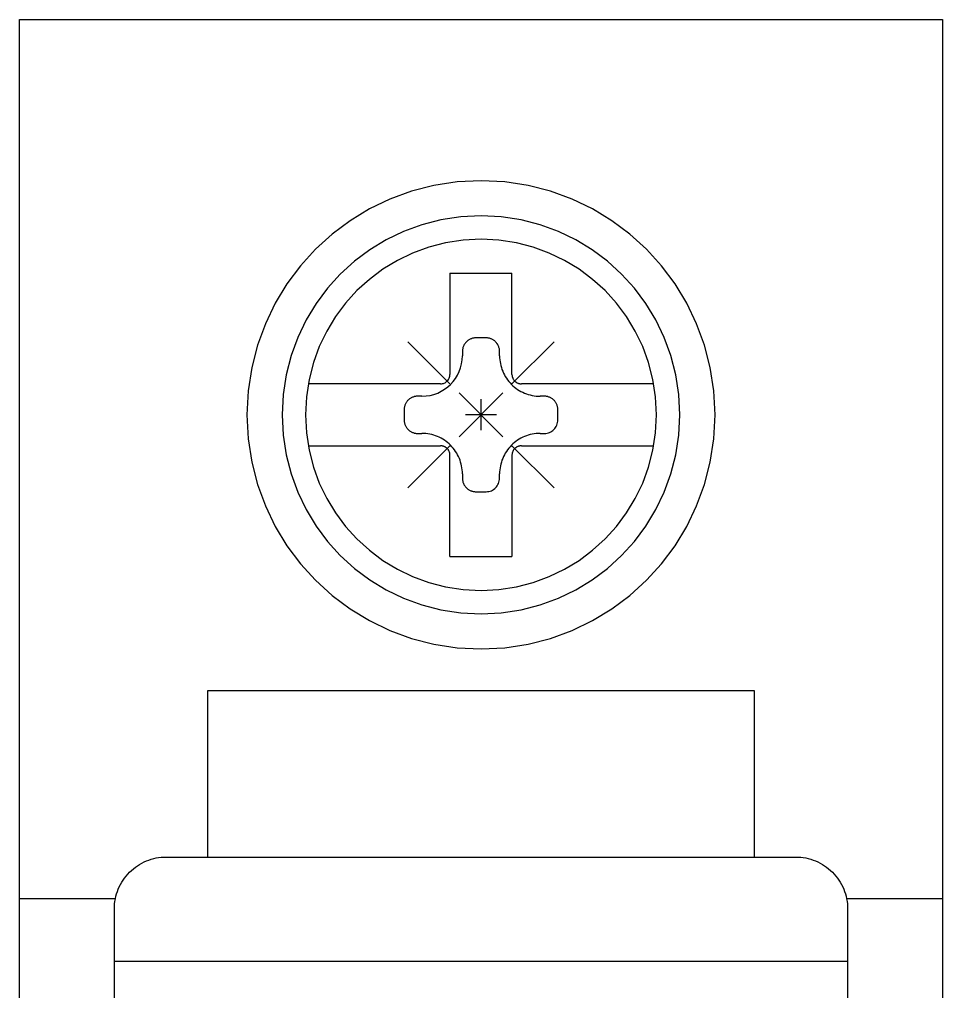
# Model space of a CAD drawing. Header units: millimetres. Extents: x 173893 to 258446, y -176540 to -123824.
# Drawn here: x 192800.99 to 192818.97, y -161945.67 to -161926.75 of the extents above; entities that cross this region are included whole.
import ezdxf

# ---------------------------------------------------------------- set-up
doc = ezdxf.new("R2010")
doc.units = ezdxf.units.MM
doc.header["$LTSCALE"] = 3

msp = doc.modelspace()

# ---------------------------------------------------------------- linework, layer by layer
for p, q in [((192800.995, -162006.235), (192800.995, -161926.754)), ((192800.995, -161926.754), (192818.967, -161926.754)), ((192818.967, -161926.754), (192818.967, -162006.235)), ((192809.515, -161929.916), (192809.062, -161929.985)), ((192809.981, -161929.892), (192809.515, -161929.916)), ((192810.446, -161929.916), (192809.981, -161929.892)), ((192809.981, -161929.892), (192809.981, -161929.892)), ((192810.899, -161929.985), (192810.446, -161929.916)), ((192808.626, -161930.097), (192808.207, -161930.25)), ((192809.062, -161929.985), (192808.626, -161930.097)), ((192811.335, -161930.097), (192810.899, -161929.985)), ((192811.754, -161930.25), (192811.335, -161930.097)), ((192808.207, -161930.25), (192807.809, -161930.442)), ((192812.152, -161930.442), (192811.754, -161930.25)), ((192807.809, -161930.442), (192807.433, -161930.67)), ((192812.528, -161930.67), (192812.152, -161930.442)), ((192807.433, -161930.67), (192807.082, -161930.933)), ((192809.2, -161930.654), (192808.829, -161930.75)), ((192809.585, -161930.596), (192809.2, -161930.654)), ((192809.981, -161930.576), (192809.585, -161930.596)), ((192810.376, -161930.596), (192809.981, -161930.576)), ((192809.981, -161930.576), (192809.981, -161930.576)), ((192810.761, -161930.654), (192810.376, -161930.596)), ((192811.132, -161930.75), (192810.761, -161930.654)), ((192812.879, -161930.933), (192812.528, -161930.67)), ((192808.473, -161930.88), (192808.134, -161931.043)), ((192808.829, -161930.75), (192808.473, -161930.88)), ((192811.488, -161930.88), (192811.132, -161930.75)), ((192811.826, -161931.043), (192811.488, -161930.88)), ((192807.082, -161930.933), (192806.759, -161931.227)), ((192808.134, -161931.043), (192807.815, -161931.237)), ((192809.631, -161931.049), (192809.292, -161931.101)), ((192809.981, -161931.031), (192809.631, -161931.049)), ((192810.33, -161931.049), (192809.981, -161931.031)), ((192809.981, -161931.031), (192809.981, -161931.031)), ((192810.669, -161931.101), (192810.33, -161931.049)), ((192812.146, -161931.237), (192811.826, -161931.043)), ((192813.202, -161931.227), (192812.879, -161930.933)), ((192806.759, -161931.227), (192806.465, -161931.55)), ((192807.815, -161931.237), (192807.517, -161931.46)), ((192808.964, -161931.185), (192808.65, -161931.3)), ((192809.292, -161931.101), (192808.964, -161931.185)), ((192810.997, -161931.185), (192810.669, -161931.101)), ((192811.311, -161931.3), (192810.997, -161931.185)), ((192812.444, -161931.46), (192812.146, -161931.237)), ((192813.496, -161931.55), (192813.202, -161931.227)), ((192808.352, -161931.444), (192808.07, -161931.615)), ((192808.65, -161931.3), (192808.352, -161931.444)), ((192811.609, -161931.444), (192811.311, -161931.3)), ((192811.891, -161931.615), (192811.609, -161931.444)), ((192806.465, -161931.55), (192806.202, -161931.901)), ((192807.517, -161931.46), (192807.242, -161931.71)), ((192808.07, -161931.615), (192807.807, -161931.812)), ((192812.154, -161931.812), (192811.891, -161931.615)), ((192812.719, -161931.71), (192812.444, -161931.46)), ((192813.759, -161931.901), (192813.496, -161931.55)), ((192807.242, -161931.71), (192806.992, -161931.985)), ((192807.807, -161931.812), (192807.564, -161932.032)), ((192809.377, -161931.691), (192809.377, -161933.663)), ((192809.377, -161931.691), (192810.584, -161931.691)), ((192810.584, -161933.663), (192810.584, -161931.691)), ((192812.397, -161932.032), (192812.154, -161931.812)), ((192812.969, -161931.985), (192812.719, -161931.71)), ((192806.202, -161931.901), (192805.974, -161932.277)), ((192806.992, -161931.985), (192806.769, -161932.283)), ((192813.192, -161932.283), (192812.969, -161931.985)), ((192813.987, -161932.277), (192813.759, -161931.901)), ((192807.564, -161932.032), (192807.344, -161932.275)), ((192812.617, -161932.275), (192812.397, -161932.032)), ((192805.974, -161932.277), (192805.782, -161932.675)), ((192806.769, -161932.283), (192806.575, -161932.602)), ((192807.344, -161932.275), (192807.147, -161932.538)), ((192812.814, -161932.538), (192812.617, -161932.275)), ((192813.386, -161932.602), (192813.192, -161932.283)), ((192814.179, -161932.675), (192813.987, -161932.277)), ((192807.147, -161932.538), (192806.976, -161932.82)), ((192812.985, -161932.82), (192812.814, -161932.538)), ((192805.782, -161932.675), (192805.629, -161933.093)), ((192806.575, -161932.602), (192806.412, -161932.941)), ((192813.549, -161932.941), (192813.386, -161932.602)), ((192814.332, -161933.094), (192814.179, -161932.675)), ((192806.412, -161932.941), (192806.282, -161933.297)), ((192806.976, -161932.82), (192806.832, -161933.118)), ((192809.805, -161932.963), (192809.793, -161932.967)), ((192809.817, -161932.96), (192809.805, -161932.963)), ((192809.83, -161932.957), (192809.817, -161932.96)), ((192809.842, -161932.955), (192809.83, -161932.957)), ((192809.855, -161932.953), (192809.842, -161932.955)), ((192809.868, -161932.952), (192809.855, -161932.953)), ((192809.881, -161932.952), (192809.868, -161932.952)), ((192810.08, -161932.952), (192809.881, -161932.952)), ((192809.881, -161932.952), (192809.881, -161932.952)), ((192810.093, -161932.952), (192810.08, -161932.952)), ((192810.106, -161932.953), (192810.093, -161932.952)), ((192810.119, -161932.955), (192810.106, -161932.953)), ((192810.132, -161932.957), (192810.119, -161932.955)), ((192810.144, -161932.96), (192810.132, -161932.957)), ((192810.156, -161932.963), (192810.144, -161932.96)), ((192810.169, -161932.967), (192810.156, -161932.963)), ((192813.129, -161933.118), (192812.985, -161932.82)), ((192813.679, -161933.297), (192813.549, -161932.941)), ((192805.629, -161933.093), (192805.517, -161933.53)), ((192806.832, -161933.118), (192806.717, -161933.432)), ((192808.558, -161933.026), (192809.377, -161933.845)), ((192809.626, -161933.15), (192809.624, -161933.163)), ((192809.63, -161933.138), (192809.626, -161933.15)), ((192809.634, -161933.126), (192809.63, -161933.138)), ((192809.639, -161933.114), (192809.634, -161933.126)), ((192809.644, -161933.102), (192809.639, -161933.114)), ((192809.649, -161933.091), (192809.644, -161933.102)), ((192809.656, -161933.08), (192809.649, -161933.091)), ((192809.663, -161933.069), (192809.656, -161933.08)), ((192809.67, -161933.058), (192809.663, -161933.069)), ((192809.678, -161933.048), (192809.67, -161933.058)), ((192809.686, -161933.038), (192809.678, -161933.048)), ((192809.696, -161933.029), (192809.686, -161933.038)), ((192809.705, -161933.02), (192809.696, -161933.029)), ((192809.696, -161933.029), (192809.696, -161933.029)), ((192809.715, -161933.011), (192809.705, -161933.02)), ((192809.725, -161933.003), (192809.715, -161933.011)), ((192809.735, -161932.996), (192809.725, -161933.003)), ((192809.746, -161932.989), (192809.735, -161932.996)), ((192809.757, -161932.983), (192809.746, -161932.989)), ((192809.769, -161932.977), (192809.757, -161932.983)), ((192809.781, -161932.972), (192809.769, -161932.977)), ((192809.793, -161932.967), (192809.781, -161932.972)), ((192810.181, -161932.972), (192810.169, -161932.967)), ((192810.192, -161932.977), (192810.181, -161932.972)), ((192810.204, -161932.983), (192810.192, -161932.977)), ((192810.215, -161932.989), (192810.204, -161932.983)), ((192810.226, -161932.996), (192810.215, -161932.989)), ((192810.236, -161933.003), (192810.226, -161932.996)), ((192810.247, -161933.011), (192810.236, -161933.003)), ((192810.256, -161933.02), (192810.247, -161933.011)), ((192810.266, -161933.029), (192810.256, -161933.02)), ((192810.275, -161933.038), (192810.266, -161933.029)), ((192810.266, -161933.029), (192810.266, -161933.029)), ((192810.283, -161933.048), (192810.275, -161933.038)), ((192810.291, -161933.058), (192810.283, -161933.048)), ((192810.299, -161933.069), (192810.291, -161933.058)), ((192810.305, -161933.08), (192810.299, -161933.069)), ((192810.312, -161933.091), (192810.305, -161933.08)), ((192810.317, -161933.102), (192810.312, -161933.091)), ((192810.323, -161933.114), (192810.317, -161933.102)), ((192810.327, -161933.126), (192810.323, -161933.114)), ((192810.331, -161933.138), (192810.327, -161933.126)), ((192810.335, -161933.15), (192810.331, -161933.138)), ((192810.338, -161933.163), (192810.335, -161933.15)), ((192810.584, -161933.845), (192811.403, -161933.026)), ((192813.244, -161933.432), (192813.129, -161933.118)), ((192814.444, -161933.53), (192814.332, -161933.094)), ((192806.282, -161933.297), (192806.186, -161933.668)), ((192809.614, -161933.379), (192809.619, -161933.299)), ((192809.62, -161933.189), (192809.619, -161933.201)), ((192809.619, -161933.201), (192809.619, -161933.215)), ((192809.619, -161933.215), (192809.619, -161933.299)), ((192809.621, -161933.176), (192809.62, -161933.189)), ((192809.624, -161933.163), (192809.621, -161933.176)), ((192810.34, -161933.176), (192810.338, -161933.163)), ((192810.341, -161933.189), (192810.34, -161933.176)), ((192810.342, -161933.201), (192810.341, -161933.189)), ((192810.343, -161933.215), (192810.342, -161933.201)), ((192810.343, -161933.299), (192810.343, -161933.215)), ((192810.343, -161933.215), (192810.343, -161933.215)), ((192810.343, -161933.299), (192810.343, -161933.299)), ((192810.343, -161933.299), (192810.344, -161933.338)), ((192810.344, -161933.338), (192810.346, -161933.377)), ((192813.775, -161933.668), (192813.679, -161933.297)), ((192805.517, -161933.53), (192805.448, -161933.983)), ((192806.717, -161933.432), (192806.633, -161933.76)), ((192809.557, -161933.606), (192809.583, -161933.533)), ((192809.583, -161933.533), (192809.603, -161933.458)), ((192809.603, -161933.458), (192809.614, -161933.379)), ((192810.346, -161933.377), (192810.351, -161933.415)), ((192810.351, -161933.415), (192810.358, -161933.453)), ((192810.358, -161933.453), (192810.366, -161933.491)), ((192810.366, -161933.491), (192810.377, -161933.528)), ((192810.377, -161933.528), (192810.389, -161933.564)), ((192813.328, -161933.76), (192813.244, -161933.432)), ((192814.513, -161933.983), (192814.444, -161933.53)), ((192806.186, -161933.668), (192806.128, -161934.053)), ((192809.363, -161933.734), (192809.369, -161933.717)), ((192809.369, -161933.717), (192809.374, -161933.699)), ((192809.374, -161933.699), (192809.376, -161933.681)), ((192809.376, -161933.681), (192809.377, -161933.663)), ((192809.484, -161933.739), (192809.523, -161933.674)), ((192809.523, -161933.674), (192809.557, -161933.606)), ((192810.389, -161933.564), (192810.403, -161933.6)), ((192810.403, -161933.6), (192810.418, -161933.635)), ((192810.418, -161933.635), (192810.435, -161933.67)), ((192810.435, -161933.67), (192810.454, -161933.703)), ((192810.454, -161933.703), (192810.475, -161933.736)), ((192810.584, -161933.663), (192810.584, -161933.663)), ((192810.584, -161933.663), (192810.584, -161933.672)), ((192810.584, -161933.672), (192810.585, -161933.681)), ((192810.585, -161933.681), (192810.586, -161933.689)), ((192810.586, -161933.689), (192810.587, -161933.698)), ((192810.587, -161933.698), (192810.589, -161933.707)), ((192810.589, -161933.707), (192810.592, -161933.716)), ((192810.592, -161933.716), (192810.594, -161933.724)), ((192813.833, -161934.053), (192813.775, -161933.668)), ((192806.633, -161933.76), (192806.581, -161934.099)), ((192809.195, -161933.845), (192806.617, -161933.845)), ((192809.195, -161933.845), (192809.214, -161933.844)), ((192809.195, -161933.845), (192809.195, -161933.845)), ((192809.214, -161933.844), (192809.232, -161933.841)), ((192809.232, -161933.841), (192809.249, -161933.837)), ((192809.249, -161933.837), (192809.266, -161933.831)), ((192809.266, -161933.831), (192809.282, -161933.823)), ((192809.271, -161933.952), (192809.332, -161933.906)), ((192809.282, -161933.823), (192809.297, -161933.814)), ((192809.297, -161933.814), (192809.311, -161933.803)), ((192809.311, -161933.803), (192809.324, -161933.792)), ((192809.324, -161933.792), (192809.335, -161933.778)), ((192809.332, -161933.906), (192809.388, -161933.856)), ((192809.335, -161933.778), (192809.346, -161933.764)), ((192809.346, -161933.764), (192809.355, -161933.749)), ((192809.355, -161933.749), (192809.363, -161933.734)), ((192809.388, -161933.856), (192809.439, -161933.8)), ((192809.439, -161933.8), (192809.484, -161933.739)), ((192810.475, -161933.736), (192810.497, -161933.767)), ((192810.497, -161933.767), (192810.521, -161933.798)), ((192810.521, -161933.798), (192810.546, -161933.827)), ((192810.546, -161933.827), (192810.573, -161933.856)), ((192810.573, -161933.856), (192810.573, -161933.856)), ((192810.573, -161933.856), (192810.602, -161933.883)), ((192810.594, -161933.724), (192810.598, -161933.732)), ((192810.598, -161933.732), (192810.601, -161933.74)), ((192810.601, -161933.74), (192810.605, -161933.748)), ((192810.602, -161933.883), (192810.631, -161933.908)), ((192810.605, -161933.748), (192810.61, -161933.756)), ((192810.61, -161933.756), (192810.614, -161933.764)), ((192810.614, -161933.764), (192810.62, -161933.771)), ((192810.62, -161933.771), (192810.625, -161933.778)), ((192810.625, -161933.778), (192810.631, -161933.785)), ((192810.631, -161933.785), (192810.637, -161933.792)), ((192810.631, -161933.908), (192810.661, -161933.932)), ((192810.637, -161933.792), (192810.637, -161933.792)), ((192810.637, -161933.792), (192810.644, -161933.798)), ((192810.644, -161933.798), (192810.651, -161933.804)), ((192810.651, -161933.804), (192810.658, -161933.809)), ((192810.658, -161933.809), (192810.665, -161933.814)), ((192810.665, -161933.814), (192810.672, -161933.819)), ((192810.672, -161933.819), (192810.68, -161933.823)), ((192810.68, -161933.823), (192810.688, -161933.827)), ((192810.688, -161933.827), (192810.696, -161933.831)), ((192810.696, -161933.831), (192810.705, -161933.834)), ((192810.705, -161933.834), (192810.713, -161933.837)), ((192810.713, -161933.837), (192810.722, -161933.839)), ((192810.722, -161933.839), (192810.73, -161933.841)), ((192810.73, -161933.841), (192810.739, -161933.843)), ((192810.739, -161933.843), (192810.748, -161933.844)), ((192810.748, -161933.844), (192810.757, -161933.845)), ((192810.757, -161933.845), (192810.766, -161933.845)), ((192813.344, -161933.845), (192810.766, -161933.845)), ((192813.38, -161934.099), (192813.328, -161933.76)), ((192805.448, -161933.983), (192805.424, -161934.449)), ((192806.128, -161934.053), (192806.108, -161934.449)), ((192806.581, -161934.099), (192806.563, -161934.449)), ((192808.658, -161934.102), (192808.646, -161934.106)), ((192808.67, -161934.098), (192808.658, -161934.102)), ((192808.682, -161934.094), (192808.67, -161934.098)), ((192808.695, -161934.091), (192808.682, -161934.094)), ((192808.708, -161934.089), (192808.695, -161934.091)), ((192808.721, -161934.088), (192808.708, -161934.089)), ((192808.733, -161934.087), (192808.721, -161934.088)), ((192808.747, -161934.086), (192808.733, -161934.087)), ((192808.831, -161934.086), (192808.747, -161934.086)), ((192808.747, -161934.086), (192808.747, -161934.086)), ((192808.831, -161934.086), (192808.912, -161934.082)), ((192808.831, -161934.086), (192808.831, -161934.086)), ((192808.912, -161934.082), (192808.99, -161934.07)), ((192808.99, -161934.07), (192809.065, -161934.051)), ((192809.065, -161934.051), (192809.138, -161934.024)), ((192809.138, -161934.024), (192809.206, -161933.991)), ((192809.206, -161933.991), (192809.271, -161933.952)), ((192809.554, -161934.022), (192810.407, -161934.875)), ((192809.554, -161934.875), (192810.407, -161934.022)), ((192810.661, -161933.932), (192810.693, -161933.954)), ((192810.693, -161933.954), (192810.726, -161933.975)), ((192810.726, -161933.975), (192810.759, -161933.994)), ((192810.759, -161933.994), (192810.793, -161934.011)), ((192810.793, -161934.011), (192810.829, -161934.026)), ((192810.829, -161934.026), (192810.864, -161934.04)), ((192810.864, -161934.04), (192810.901, -161934.052)), ((192810.901, -161934.052), (192810.938, -161934.062)), ((192810.938, -161934.062), (192810.976, -161934.071)), ((192810.976, -161934.071), (192811.014, -161934.078)), ((192811.014, -161934.078), (192811.052, -161934.083)), ((192811.052, -161934.083), (192811.091, -161934.085)), ((192811.091, -161934.085), (192811.13, -161934.086)), ((192811.215, -161934.086), (192811.13, -161934.086)), ((192811.228, -161934.087), (192811.215, -161934.086)), ((192811.241, -161934.088), (192811.228, -161934.087)), ((192811.253, -161934.089), (192811.241, -161934.088)), ((192811.266, -161934.091), (192811.253, -161934.089)), ((192811.279, -161934.094), (192811.266, -161934.091)), ((192811.291, -161934.098), (192811.279, -161934.094)), ((192811.303, -161934.102), (192811.291, -161934.098)), ((192811.315, -161934.106), (192811.303, -161934.102)), ((192813.398, -161934.449), (192813.38, -161934.099)), ((192813.853, -161934.449), (192813.833, -161934.053)), ((192814.537, -161934.449), (192814.513, -161933.983)), ((192808.492, -161934.285), (192808.489, -161934.297)), ((192808.495, -161934.272), (192808.492, -161934.285)), ((192808.499, -161934.26), (192808.495, -161934.272)), ((192808.504, -161934.248), (192808.499, -161934.26)), ((192808.509, -161934.237), (192808.504, -161934.248)), ((192808.515, -161934.225), (192808.509, -161934.237)), ((192808.521, -161934.214), (192808.515, -161934.225)), ((192808.528, -161934.203), (192808.521, -161934.214)), ((192808.535, -161934.193), (192808.528, -161934.203)), ((192808.544, -161934.182), (192808.535, -161934.193)), ((192808.552, -161934.173), (192808.544, -161934.182)), ((192808.561, -161934.163), (192808.552, -161934.173)), ((192808.57, -161934.154), (192808.561, -161934.163)), ((192808.561, -161934.163), (192808.561, -161934.163)), ((192808.58, -161934.146), (192808.57, -161934.154)), ((192808.59, -161934.138), (192808.58, -161934.146)), ((192808.601, -161934.13), (192808.59, -161934.138)), ((192808.612, -161934.123), (192808.601, -161934.13)), ((192808.623, -161934.117), (192808.612, -161934.123)), ((192808.634, -161934.111), (192808.623, -161934.117)), ((192808.646, -161934.106), (192808.634, -161934.111)), ((192809.981, -161934.75), (192809.981, -161934.147)), ((192811.327, -161934.111), (192811.315, -161934.106)), ((192811.338, -161934.117), (192811.327, -161934.111)), ((192811.349, -161934.123), (192811.338, -161934.117)), ((192811.36, -161934.13), (192811.349, -161934.123)), ((192811.371, -161934.138), (192811.36, -161934.13)), ((192811.381, -161934.146), (192811.371, -161934.138)), ((192811.391, -161934.154), (192811.381, -161934.146)), ((192811.4, -161934.163), (192811.391, -161934.154)), ((192811.409, -161934.173), (192811.4, -161934.163)), ((192811.4, -161934.163), (192811.4, -161934.163)), ((192811.418, -161934.182), (192811.409, -161934.173)), ((192811.426, -161934.193), (192811.418, -161934.182)), ((192811.433, -161934.203), (192811.426, -161934.193)), ((192811.44, -161934.214), (192811.433, -161934.203)), ((192811.446, -161934.225), (192811.44, -161934.214)), ((192811.452, -161934.237), (192811.446, -161934.225)), ((192811.457, -161934.248), (192811.452, -161934.237)), ((192811.462, -161934.26), (192811.457, -161934.248)), ((192811.466, -161934.272), (192811.462, -161934.26)), ((192811.469, -161934.285), (192811.466, -161934.272)), ((192811.472, -161934.297), (192811.469, -161934.285)), ((192805.424, -161934.449), (192805.424, -161934.449)), ((192805.424, -161934.449), (192805.448, -161934.914)), ((192806.108, -161934.449), (192806.108, -161934.449)), ((192806.108, -161934.449), (192806.128, -161934.844)), ((192806.563, -161934.449), (192806.563, -161934.449)), ((192806.563, -161934.449), (192806.581, -161934.798)), ((192808.485, -161934.323), (192808.484, -161934.336)), ((192808.484, -161934.336), (192808.484, -161934.349)), ((192808.484, -161934.349), (192808.484, -161934.548)), ((192808.487, -161934.31), (192808.485, -161934.323)), ((192808.489, -161934.297), (192808.487, -161934.31)), ((192810.282, -161934.449), (192809.679, -161934.449)), ((192811.474, -161934.31), (192811.472, -161934.297)), ((192811.476, -161934.323), (192811.474, -161934.31)), ((192811.477, -161934.336), (192811.476, -161934.323)), ((192811.477, -161934.349), (192811.477, -161934.336)), ((192811.477, -161934.548), (192811.477, -161934.349)), ((192811.477, -161934.349), (192811.477, -161934.349)), ((192813.38, -161934.798), (192813.398, -161934.449)), ((192813.398, -161934.449), (192813.398, -161934.449)), ((192813.833, -161934.844), (192813.853, -161934.449)), ((192813.853, -161934.449), (192813.853, -161934.449)), ((192814.513, -161934.914), (192814.537, -161934.449)), ((192814.537, -161934.449), (192814.537, -161934.449)), ((192808.484, -161934.548), (192808.484, -161934.548)), ((192808.484, -161934.548), (192808.484, -161934.561)), ((192808.484, -161934.561), (192808.485, -161934.574)), ((192808.485, -161934.574), (192808.487, -161934.587)), ((192808.487, -161934.587), (192808.489, -161934.6)), ((192808.489, -161934.6), (192808.492, -161934.612)), ((192808.492, -161934.612), (192808.495, -161934.624)), ((192808.495, -161934.624), (192808.499, -161934.637)), ((192808.499, -161934.637), (192808.504, -161934.649)), ((192808.504, -161934.649), (192808.509, -161934.66)), ((192808.509, -161934.66), (192808.515, -161934.672)), ((192811.445, -161934.673), (192811.457, -161934.65)), ((192811.457, -161934.65), (192811.465, -161934.626)), ((192811.465, -161934.626), (192811.472, -161934.601)), ((192811.472, -161934.601), (192811.476, -161934.575)), ((192811.476, -161934.575), (192811.477, -161934.548)), ((192806.128, -161934.844), (192806.186, -161935.229)), ((192806.581, -161934.798), (192806.633, -161935.137)), ((192808.515, -161934.672), (192808.521, -161934.683)), ((192808.521, -161934.683), (192808.528, -161934.694)), ((192808.528, -161934.694), (192808.535, -161934.704)), ((192808.535, -161934.704), (192808.544, -161934.715)), ((192808.544, -161934.715), (192808.552, -161934.724)), ((192808.552, -161934.724), (192808.561, -161934.734)), ((192808.561, -161934.734), (192808.561, -161934.734)), ((192808.561, -161934.734), (192808.57, -161934.743)), ((192808.57, -161934.743), (192808.58, -161934.751)), ((192808.58, -161934.751), (192808.59, -161934.759)), ((192808.59, -161934.759), (192808.601, -161934.767)), ((192808.601, -161934.767), (192808.612, -161934.773)), ((192808.612, -161934.773), (192808.623, -161934.78)), ((192808.623, -161934.78), (192808.634, -161934.785)), ((192808.634, -161934.785), (192808.646, -161934.791)), ((192808.646, -161934.791), (192808.658, -161934.795)), ((192808.658, -161934.795), (192808.67, -161934.799)), ((192808.67, -161934.799), (192808.682, -161934.803)), ((192808.682, -161934.803), (192808.695, -161934.806)), ((192808.695, -161934.806), (192808.708, -161934.808)), ((192808.708, -161934.808), (192808.721, -161934.809)), ((192808.721, -161934.809), (192808.733, -161934.81)), ((192808.733, -161934.81), (192808.747, -161934.811)), ((192808.747, -161934.811), (192808.831, -161934.811)), ((192808.87, -161934.812), (192808.831, -161934.811)), ((192808.909, -161934.814), (192808.87, -161934.812)), ((192808.947, -161934.819), (192808.909, -161934.814)), ((192808.986, -161934.826), (192808.947, -161934.819)), ((192809.023, -161934.834), (192808.986, -161934.826)), ((192809.06, -161934.845), (192809.023, -161934.834)), ((192809.097, -161934.857), (192809.06, -161934.845)), ((192809.133, -161934.871), (192809.097, -161934.857)), ((192810.864, -161934.857), (192810.829, -161934.871)), ((192810.901, -161934.845), (192810.864, -161934.857)), ((192810.938, -161934.834), (192810.901, -161934.845)), ((192810.976, -161934.826), (192810.938, -161934.834)), ((192811.014, -161934.819), (192810.976, -161934.826)), ((192811.052, -161934.814), (192811.014, -161934.819)), ((192811.091, -161934.812), (192811.052, -161934.814)), ((192811.13, -161934.811), (192811.091, -161934.812)), ((192811.13, -161934.811), (192811.215, -161934.811)), ((192811.13, -161934.811), (192811.13, -161934.811)), ((192811.215, -161934.811), (192811.241, -161934.809)), ((192811.215, -161934.811), (192811.215, -161934.811)), ((192811.241, -161934.809), (192811.268, -161934.805)), ((192811.268, -161934.805), (192811.293, -161934.799)), ((192811.293, -161934.799), (192811.317, -161934.79)), ((192811.317, -161934.79), (192811.34, -161934.779)), ((192811.34, -161934.779), (192811.361, -161934.766)), ((192811.361, -161934.766), (192811.382, -161934.751)), ((192811.382, -161934.751), (192811.4, -161934.734)), ((192811.4, -161934.734), (192811.417, -161934.715)), ((192811.417, -161934.715), (192811.432, -161934.695)), ((192811.432, -161934.695), (192811.445, -161934.673)), ((192813.328, -161935.137), (192813.38, -161934.798)), ((192813.775, -161935.229), (192813.833, -161934.844)), ((192805.448, -161934.914), (192805.517, -161935.367)), ((192809.168, -161934.886), (192809.133, -161934.871)), ((192809.202, -161934.903), (192809.168, -161934.886)), ((192809.235, -161934.922), (192809.202, -161934.903)), ((192809.268, -161934.943), (192809.235, -161934.922)), ((192809.3, -161934.965), (192809.268, -161934.943)), ((192809.33, -161934.989), (192809.3, -161934.965)), ((192809.36, -161935.014), (192809.33, -161934.989)), ((192809.388, -161935.041), (192809.36, -161935.014)), ((192809.415, -161935.07), (192809.388, -161935.041)), ((192809.388, -161935.041), (192809.388, -161935.041)), ((192810.573, -161935.041), (192810.546, -161935.07)), ((192810.602, -161935.014), (192810.573, -161935.041)), ((192810.573, -161935.041), (192810.573, -161935.041)), ((192810.631, -161934.989), (192810.602, -161935.014)), ((192810.661, -161934.965), (192810.631, -161934.989)), ((192810.693, -161934.943), (192810.661, -161934.965)), ((192810.726, -161934.922), (192810.693, -161934.943)), ((192810.759, -161934.903), (192810.726, -161934.922)), ((192810.793, -161934.886), (192810.759, -161934.903)), ((192810.829, -161934.871), (192810.793, -161934.886)), ((192814.444, -161935.367), (192814.513, -161934.914)), ((192806.186, -161935.229), (192806.282, -161935.6)), ((192806.617, -161935.052), (192809.195, -161935.052)), ((192806.633, -161935.137), (192806.717, -161935.465)), ((192808.558, -161935.871), (192809.377, -161935.052)), ((192809.204, -161935.052), (192809.195, -161935.052)), ((192809.213, -161935.053), (192809.204, -161935.052)), ((192809.222, -161935.054), (192809.213, -161935.053)), ((192809.231, -161935.056), (192809.222, -161935.054)), ((192809.239, -161935.058), (192809.231, -161935.056)), ((192809.248, -161935.06), (192809.239, -161935.058)), ((192809.256, -161935.063), (192809.248, -161935.06)), ((192809.265, -161935.066), (192809.256, -161935.063)), ((192809.273, -161935.069), (192809.265, -161935.066)), ((192809.281, -161935.074), (192809.273, -161935.069)), ((192809.288, -161935.078), (192809.281, -161935.074)), ((192809.296, -161935.083), (192809.288, -161935.078)), ((192809.303, -161935.088), (192809.296, -161935.083)), ((192809.31, -161935.093), (192809.303, -161935.088)), ((192809.317, -161935.099), (192809.31, -161935.093)), ((192809.324, -161935.106), (192809.317, -161935.099)), ((192809.33, -161935.112), (192809.324, -161935.106)), ((192809.324, -161935.106), (192809.324, -161935.106)), ((192809.336, -161935.119), (192809.33, -161935.112)), ((192809.341, -161935.126), (192809.336, -161935.119)), ((192809.347, -161935.133), (192809.341, -161935.126)), ((192809.351, -161935.141), (192809.347, -161935.133)), ((192809.356, -161935.148), (192809.351, -161935.141)), ((192809.36, -161935.156), (192809.356, -161935.148)), ((192809.363, -161935.165), (192809.36, -161935.156)), ((192809.367, -161935.173), (192809.363, -161935.165)), ((192809.369, -161935.181), (192809.367, -161935.173)), ((192809.372, -161935.19), (192809.369, -161935.181)), ((192809.374, -161935.199), (192809.372, -161935.19)), ((192809.375, -161935.207), (192809.374, -161935.199)), ((192809.376, -161935.216), (192809.375, -161935.207)), ((192809.377, -161935.225), (192809.376, -161935.216)), ((192809.377, -161935.234), (192809.377, -161935.225)), ((192809.377, -161935.234), (192809.377, -161935.234)), ((192809.377, -161937.206), (192809.377, -161935.234)), ((192809.44, -161935.099), (192809.415, -161935.07)), ((192809.464, -161935.13), (192809.44, -161935.099)), ((192809.486, -161935.161), (192809.464, -161935.13)), ((192809.507, -161935.194), (192809.486, -161935.161)), ((192809.526, -161935.227), (192809.507, -161935.194)), ((192809.543, -161935.262), (192809.526, -161935.227)), ((192810.435, -161935.227), (192810.418, -161935.262)), ((192810.454, -161935.194), (192810.435, -161935.227)), ((192810.475, -161935.161), (192810.454, -161935.194)), ((192810.497, -161935.13), (192810.475, -161935.161)), ((192810.521, -161935.099), (192810.497, -161935.13)), ((192810.546, -161935.07), (192810.521, -161935.099)), ((192810.584, -161935.052), (192811.403, -161935.871)), ((192810.585, -161935.216), (192810.584, -161935.225)), ((192810.584, -161935.225), (192810.584, -161935.234)), ((192810.584, -161935.234), (192810.584, -161937.206)), ((192810.586, -161935.207), (192810.585, -161935.216)), ((192810.587, -161935.199), (192810.586, -161935.207)), ((192810.589, -161935.19), (192810.587, -161935.199)), ((192810.592, -161935.181), (192810.589, -161935.19)), ((192810.594, -161935.173), (192810.592, -161935.181)), ((192810.598, -161935.165), (192810.594, -161935.173)), ((192810.601, -161935.156), (192810.598, -161935.165)), ((192810.605, -161935.148), (192810.601, -161935.156)), ((192810.61, -161935.141), (192810.605, -161935.148)), ((192810.614, -161935.133), (192810.61, -161935.141)), ((192810.62, -161935.126), (192810.614, -161935.133)), ((192810.625, -161935.119), (192810.62, -161935.126)), ((192810.631, -161935.112), (192810.625, -161935.119)), ((192810.637, -161935.106), (192810.631, -161935.112)), ((192810.644, -161935.099), (192810.637, -161935.106)), ((192810.637, -161935.106), (192810.637, -161935.106)), ((192810.651, -161935.093), (192810.644, -161935.099)), ((192810.658, -161935.088), (192810.651, -161935.093)), ((192810.665, -161935.083), (192810.658, -161935.088)), ((192810.672, -161935.078), (192810.665, -161935.083)), ((192810.68, -161935.074), (192810.672, -161935.078)), ((192810.688, -161935.069), (192810.68, -161935.074)), ((192810.696, -161935.066), (192810.688, -161935.069)), ((192810.705, -161935.063), (192810.696, -161935.066)), ((192810.713, -161935.06), (192810.705, -161935.063)), ((192810.722, -161935.058), (192810.713, -161935.06)), ((192810.73, -161935.056), (192810.722, -161935.058)), ((192810.739, -161935.054), (192810.73, -161935.056)), ((192810.748, -161935.053), (192810.739, -161935.054)), ((192810.757, -161935.052), (192810.748, -161935.053)), ((192810.766, -161935.052), (192810.757, -161935.052)), ((192810.766, -161935.052), (192810.766, -161935.052)), ((192810.766, -161935.052), (192813.344, -161935.052)), ((192813.244, -161935.465), (192813.328, -161935.137)), ((192813.679, -161935.6), (192813.775, -161935.229)), ((192805.517, -161935.367), (192805.629, -161935.803)), ((192809.559, -161935.297), (192809.543, -161935.262)), ((192809.572, -161935.332), (192809.559, -161935.297)), ((192809.584, -161935.369), (192809.572, -161935.332)), ((192809.595, -161935.406), (192809.584, -161935.369)), ((192809.603, -161935.444), (192809.595, -161935.406)), ((192810.366, -161935.406), (192810.358, -161935.444)), ((192810.377, -161935.369), (192810.366, -161935.406)), ((192810.389, -161935.332), (192810.377, -161935.369)), ((192810.403, -161935.297), (192810.389, -161935.332)), ((192810.418, -161935.262), (192810.403, -161935.297)), ((192814.332, -161935.803), (192814.444, -161935.367)), ((192806.282, -161935.6), (192806.412, -161935.956)), ((192806.717, -161935.465), (192806.832, -161935.779)), ((192809.61, -161935.482), (192809.603, -161935.444)), ((192809.615, -161935.52), (192809.61, -161935.482)), ((192809.618, -161935.559), (192809.615, -161935.52)), ((192809.619, -161935.598), (192809.618, -161935.559)), ((192809.619, -161935.598), (192809.619, -161935.683)), ((192809.619, -161935.598), (192809.619, -161935.598)), ((192810.344, -161935.559), (192810.343, -161935.598)), ((192810.343, -161935.683), (192810.343, -161935.598)), ((192810.346, -161935.52), (192810.344, -161935.559)), ((192810.351, -161935.482), (192810.346, -161935.52)), ((192810.358, -161935.444), (192810.351, -161935.482)), ((192813.129, -161935.779), (192813.244, -161935.465)), ((192813.549, -161935.956), (192813.679, -161935.6)), ((192805.629, -161935.803), (192805.782, -161936.222)), ((192806.832, -161935.779), (192806.976, -161936.077)), ((192809.619, -161935.683), (192809.619, -161935.683)), ((192809.619, -161935.683), (192809.619, -161935.696)), ((192809.619, -161935.696), (192809.62, -161935.709)), ((192809.62, -161935.709), (192809.621, -161935.721)), ((192809.621, -161935.721), (192809.624, -161935.734)), ((192809.624, -161935.734), (192809.626, -161935.747)), ((192809.626, -161935.747), (192809.63, -161935.759)), ((192809.63, -161935.759), (192809.634, -161935.771)), ((192809.634, -161935.771), (192809.639, -161935.783)), ((192809.639, -161935.783), (192809.644, -161935.795)), ((192809.644, -161935.795), (192809.649, -161935.806)), ((192810.311, -161935.808), (192810.322, -161935.785)), ((192810.322, -161935.785), (192810.331, -161935.761)), ((192810.331, -161935.761), (192810.337, -161935.736)), ((192810.337, -161935.736), (192810.341, -161935.709)), ((192810.341, -161935.709), (192810.343, -161935.683)), ((192812.985, -161936.077), (192813.129, -161935.779)), ((192814.179, -161936.222), (192814.332, -161935.803)), ((192806.412, -161935.956), (192806.575, -161936.294)), ((192809.649, -161935.806), (192809.656, -161935.817)), ((192809.656, -161935.817), (192809.663, -161935.828)), ((192809.663, -161935.828), (192809.67, -161935.839)), ((192809.67, -161935.839), (192809.678, -161935.849)), ((192809.678, -161935.849), (192809.686, -161935.859)), ((192809.686, -161935.859), (192809.696, -161935.868)), ((192809.696, -161935.868), (192809.696, -161935.868)), ((192809.696, -161935.868), (192809.705, -161935.877)), ((192809.705, -161935.877), (192809.715, -161935.886)), ((192809.715, -161935.886), (192809.725, -161935.894)), ((192809.725, -161935.894), (192809.735, -161935.901)), ((192809.735, -161935.901), (192809.746, -161935.908)), ((192809.746, -161935.908), (192809.757, -161935.914)), ((192809.757, -161935.914), (192809.769, -161935.92)), ((192809.769, -161935.92), (192809.781, -161935.925)), ((192809.781, -161935.925), (192809.793, -161935.93)), ((192809.793, -161935.93), (192809.805, -161935.934)), ((192809.805, -161935.934), (192809.817, -161935.937)), ((192809.817, -161935.937), (192809.83, -161935.94)), ((192809.83, -161935.94), (192809.842, -161935.942)), ((192809.842, -161935.942), (192809.855, -161935.944)), ((192809.855, -161935.944), (192809.868, -161935.945)), ((192809.868, -161935.945), (192809.881, -161935.945)), ((192809.881, -161935.945), (192810.08, -161935.945)), ((192810.08, -161935.945), (192810.107, -161935.944)), ((192810.08, -161935.945), (192810.08, -161935.945)), ((192810.107, -161935.944), (192810.133, -161935.94)), ((192810.133, -161935.94), (192810.158, -161935.933)), ((192810.158, -161935.933), (192810.182, -161935.925)), ((192810.182, -161935.925), (192810.205, -161935.913)), ((192810.205, -161935.913), (192810.227, -161935.9)), ((192810.227, -161935.9), (192810.247, -161935.885)), ((192810.247, -161935.885), (192810.266, -161935.868)), ((192810.266, -161935.868), (192810.283, -161935.85)), ((192810.283, -161935.85), (192810.298, -161935.829)), ((192810.298, -161935.829), (192810.311, -161935.808)), ((192813.386, -161936.294), (192813.549, -161935.956)), ((192806.976, -161936.077), (192807.147, -161936.359)), ((192812.814, -161936.359), (192812.985, -161936.077)), ((192805.782, -161936.222), (192805.974, -161936.62)), ((192806.575, -161936.294), (192806.769, -161936.614)), ((192807.147, -161936.359), (192807.344, -161936.622)), ((192812.617, -161936.622), (192812.814, -161936.359)), ((192813.192, -161936.614), (192813.386, -161936.294)), ((192813.987, -161936.62), (192814.179, -161936.222)), ((192805.974, -161936.62), (192806.202, -161936.996)), ((192806.769, -161936.614), (192806.992, -161936.912)), ((192807.344, -161936.622), (192807.564, -161936.865)), ((192812.397, -161936.865), (192812.617, -161936.622)), ((192812.969, -161936.912), (192813.192, -161936.614)), ((192813.759, -161936.996), (192813.987, -161936.62)), ((192806.992, -161936.912), (192807.242, -161937.187)), ((192807.564, -161936.865), (192807.807, -161937.085)), ((192812.154, -161937.085), (192812.397, -161936.865)), ((192812.719, -161937.187), (192812.969, -161936.912)), ((192806.202, -161936.996), (192806.465, -161937.347)), ((192807.807, -161937.085), (192808.07, -161937.282)), ((192811.891, -161937.282), (192812.154, -161937.085)), ((192813.496, -161937.347), (192813.759, -161936.996)), ((192807.242, -161937.187), (192807.517, -161937.437)), ((192808.07, -161937.282), (192808.352, -161937.453)), ((192809.377, -161937.206), (192810.584, -161937.206)), ((192811.609, -161937.453), (192811.891, -161937.282)), ((192812.444, -161937.437), (192812.719, -161937.187)), ((192806.465, -161937.347), (192806.759, -161937.67)), ((192807.517, -161937.437), (192807.815, -161937.66)), ((192808.352, -161937.453), (192808.65, -161937.597)), ((192811.311, -161937.597), (192811.609, -161937.453)), ((192812.146, -161937.66), (192812.444, -161937.437)), ((192813.202, -161937.67), (192813.496, -161937.347)), ((192806.759, -161937.67), (192807.082, -161937.964)), ((192807.815, -161937.66), (192808.134, -161937.854)), ((192808.65, -161937.597), (192808.964, -161937.712)), ((192810.997, -161937.712), (192811.311, -161937.597)), ((192811.826, -161937.854), (192812.146, -161937.66)), ((192812.879, -161937.964), (192813.202, -161937.67)), ((192808.134, -161937.854), (192808.473, -161938.017)), ((192808.964, -161937.712), (192809.292, -161937.796)), ((192809.292, -161937.796), (192809.631, -161937.848)), ((192809.631, -161937.848), (192809.981, -161937.866)), ((192809.981, -161937.866), (192810.33, -161937.848)), ((192809.981, -161937.866), (192809.981, -161937.866)), ((192810.33, -161937.848), (192810.669, -161937.796)), ((192810.669, -161937.796), (192810.997, -161937.712)), ((192811.488, -161938.017), (192811.826, -161937.854)), ((192807.082, -161937.964), (192807.433, -161938.227)), ((192808.473, -161938.017), (192808.829, -161938.147)), ((192811.132, -161938.147), (192811.488, -161938.017)), ((192812.528, -161938.227), (192812.879, -161937.964)), ((192807.433, -161938.227), (192807.809, -161938.455)), ((192808.829, -161938.147), (192809.2, -161938.243)), ((192809.2, -161938.243), (192809.585, -161938.301)), ((192810.376, -161938.301), (192810.761, -161938.243)), ((192810.761, -161938.243), (192811.132, -161938.147)), ((192812.152, -161938.455), (192812.528, -161938.227)), ((192809.585, -161938.301), (192809.981, -161938.321)), ((192809.981, -161938.321), (192810.376, -161938.301)), ((192809.981, -161938.321), (192809.981, -161938.321)), ((192807.809, -161938.455), (192808.207, -161938.647)), ((192811.754, -161938.647), (192812.152, -161938.455)), ((192808.207, -161938.647), (192808.626, -161938.8)), ((192808.626, -161938.8), (192809.062, -161938.912)), ((192810.899, -161938.912), (192811.335, -161938.8)), ((192811.335, -161938.8), (192811.754, -161938.647)), ((192809.062, -161938.912), (192809.515, -161938.981)), ((192809.515, -161938.981), (192809.981, -161939.005)), ((192809.981, -161939.005), (192810.446, -161938.981)), ((192809.981, -161939.005), (192809.981, -161939.005)), ((192810.446, -161938.981), (192810.899, -161938.912)), ((192804.665, -161943.055), (192804.665, -161939.815)), ((192804.665, -161939.815), (192815.296, -161939.815)), ((192815.296, -161939.815), (192815.296, -161943.055)), ((192803.335, -161943.198), (192803.378, -161943.174)), ((192803.378, -161943.174), (192803.422, -161943.152)), ((192803.422, -161943.152), (192803.467, -161943.132)), ((192803.467, -161943.132), (192803.513, -161943.114)), ((192803.513, -161943.114), (192803.56, -161943.099)), ((192803.56, -161943.099), (192803.608, -161943.085)), ((192803.608, -161943.085), (192803.656, -161943.074)), ((192803.656, -161943.074), (192803.705, -161943.066)), ((192803.705, -161943.066), (192803.755, -161943.06)), ((192803.755, -161943.06), (192803.805, -161943.056)), ((192803.805, -161943.056), (192803.855, -161943.055)), ((192803.855, -161943.055), (192804.665, -161943.055)), ((192804.665, -161943.055), (192815.296, -161943.055)), ((192815.296, -161943.055), (192816.106, -161943.055)), ((192816.106, -161943.055), (192816.106, -161943.055)), ((192816.106, -161943.055), (192816.156, -161943.056)), ((192816.156, -161943.056), (192816.206, -161943.06)), ((192816.206, -161943.06), (192816.256, -161943.066)), ((192816.256, -161943.066), (192816.305, -161943.074)), ((192816.305, -161943.074), (192816.353, -161943.085)), ((192816.353, -161943.085), (192816.401, -161943.099)), ((192816.401, -161943.099), (192816.447, -161943.114)), ((192816.447, -161943.114), (192816.494, -161943.132)), ((192816.494, -161943.132), (192816.539, -161943.152)), ((192816.539, -161943.152), (192816.583, -161943.174)), ((192816.583, -161943.174), (192816.626, -161943.198)), ((192803.104, -161943.388), (192803.139, -161943.351)), ((192803.139, -161943.351), (192803.175, -161943.317)), ((192803.139, -161943.351), (192803.139, -161943.351)), ((192803.175, -161943.317), (192803.213, -161943.284)), ((192803.213, -161943.284), (192803.252, -161943.253)), ((192803.252, -161943.253), (192803.293, -161943.225)), ((192803.293, -161943.225), (192803.335, -161943.198)), ((192816.626, -161943.198), (192816.668, -161943.225)), ((192816.668, -161943.225), (192816.708, -161943.253)), ((192816.708, -161943.253), (192816.748, -161943.284)), ((192816.748, -161943.284), (192816.786, -161943.317)), ((192816.786, -161943.317), (192816.822, -161943.351)), ((192816.822, -161943.351), (192816.822, -161943.351)), ((192816.822, -161943.351), (192816.857, -161943.388)), ((192802.962, -161943.59), (192802.986, -161943.547)), ((192802.986, -161943.547), (192803.013, -161943.506)), ((192803.013, -161943.506), (192803.041, -161943.465)), ((192803.041, -161943.465), (192803.072, -161943.426)), ((192803.072, -161943.426), (192803.104, -161943.388)), ((192816.857, -161943.388), (192816.889, -161943.426)), ((192816.889, -161943.426), (192816.92, -161943.465)), ((192816.92, -161943.465), (192816.949, -161943.506)), ((192816.949, -161943.506), (192816.975, -161943.547)), ((192816.975, -161943.547), (192816.999, -161943.59)), ((192802.886, -161943.773), (192802.902, -161943.726)), ((192802.902, -161943.726), (192802.92, -161943.68)), ((192802.92, -161943.68), (192802.939, -161943.635)), ((192802.939, -161943.635), (192802.962, -161943.59)), ((192816.999, -161943.59), (192817.022, -161943.635)), ((192817.022, -161943.635), (192817.042, -161943.68)), ((192817.042, -161943.68), (192817.059, -161943.726)), ((192817.059, -161943.726), (192817.075, -161943.773)), ((192800.995, -161943.865), (192802.863, -161943.865)), ((192802.847, -161943.967), (192802.853, -161943.918)), ((192802.853, -161943.918), (192802.862, -161943.869)), ((192802.862, -161943.869), (192802.873, -161943.82)), ((192802.873, -161943.82), (192802.886, -161943.773)), ((192817.075, -161943.773), (192817.088, -161943.82)), ((192817.088, -161943.82), (192817.099, -161943.869)), ((192817.098, -161943.865), (192818.967, -161943.865)), ((192817.099, -161943.869), (192817.108, -161943.918)), ((192817.108, -161943.918), (192817.114, -161943.967)), ((192802.843, -161944.067), (192802.844, -161944.017)), ((192802.843, -161946.092), (192802.843, -161944.067)), ((192802.843, -161944.067), (192802.843, -161944.067)), ((192802.844, -161944.017), (192802.847, -161943.967)), ((192817.114, -161943.967), (192817.117, -161944.017)), ((192817.117, -161944.017), (192817.119, -161944.067)), ((192817.119, -161944.067), (192817.119, -161946.092)), ((192802.843, -161945.08), (192817.119, -161945.08))]:
    msp.add_line(p, q)

doc.saveas('drawing.dxf')
